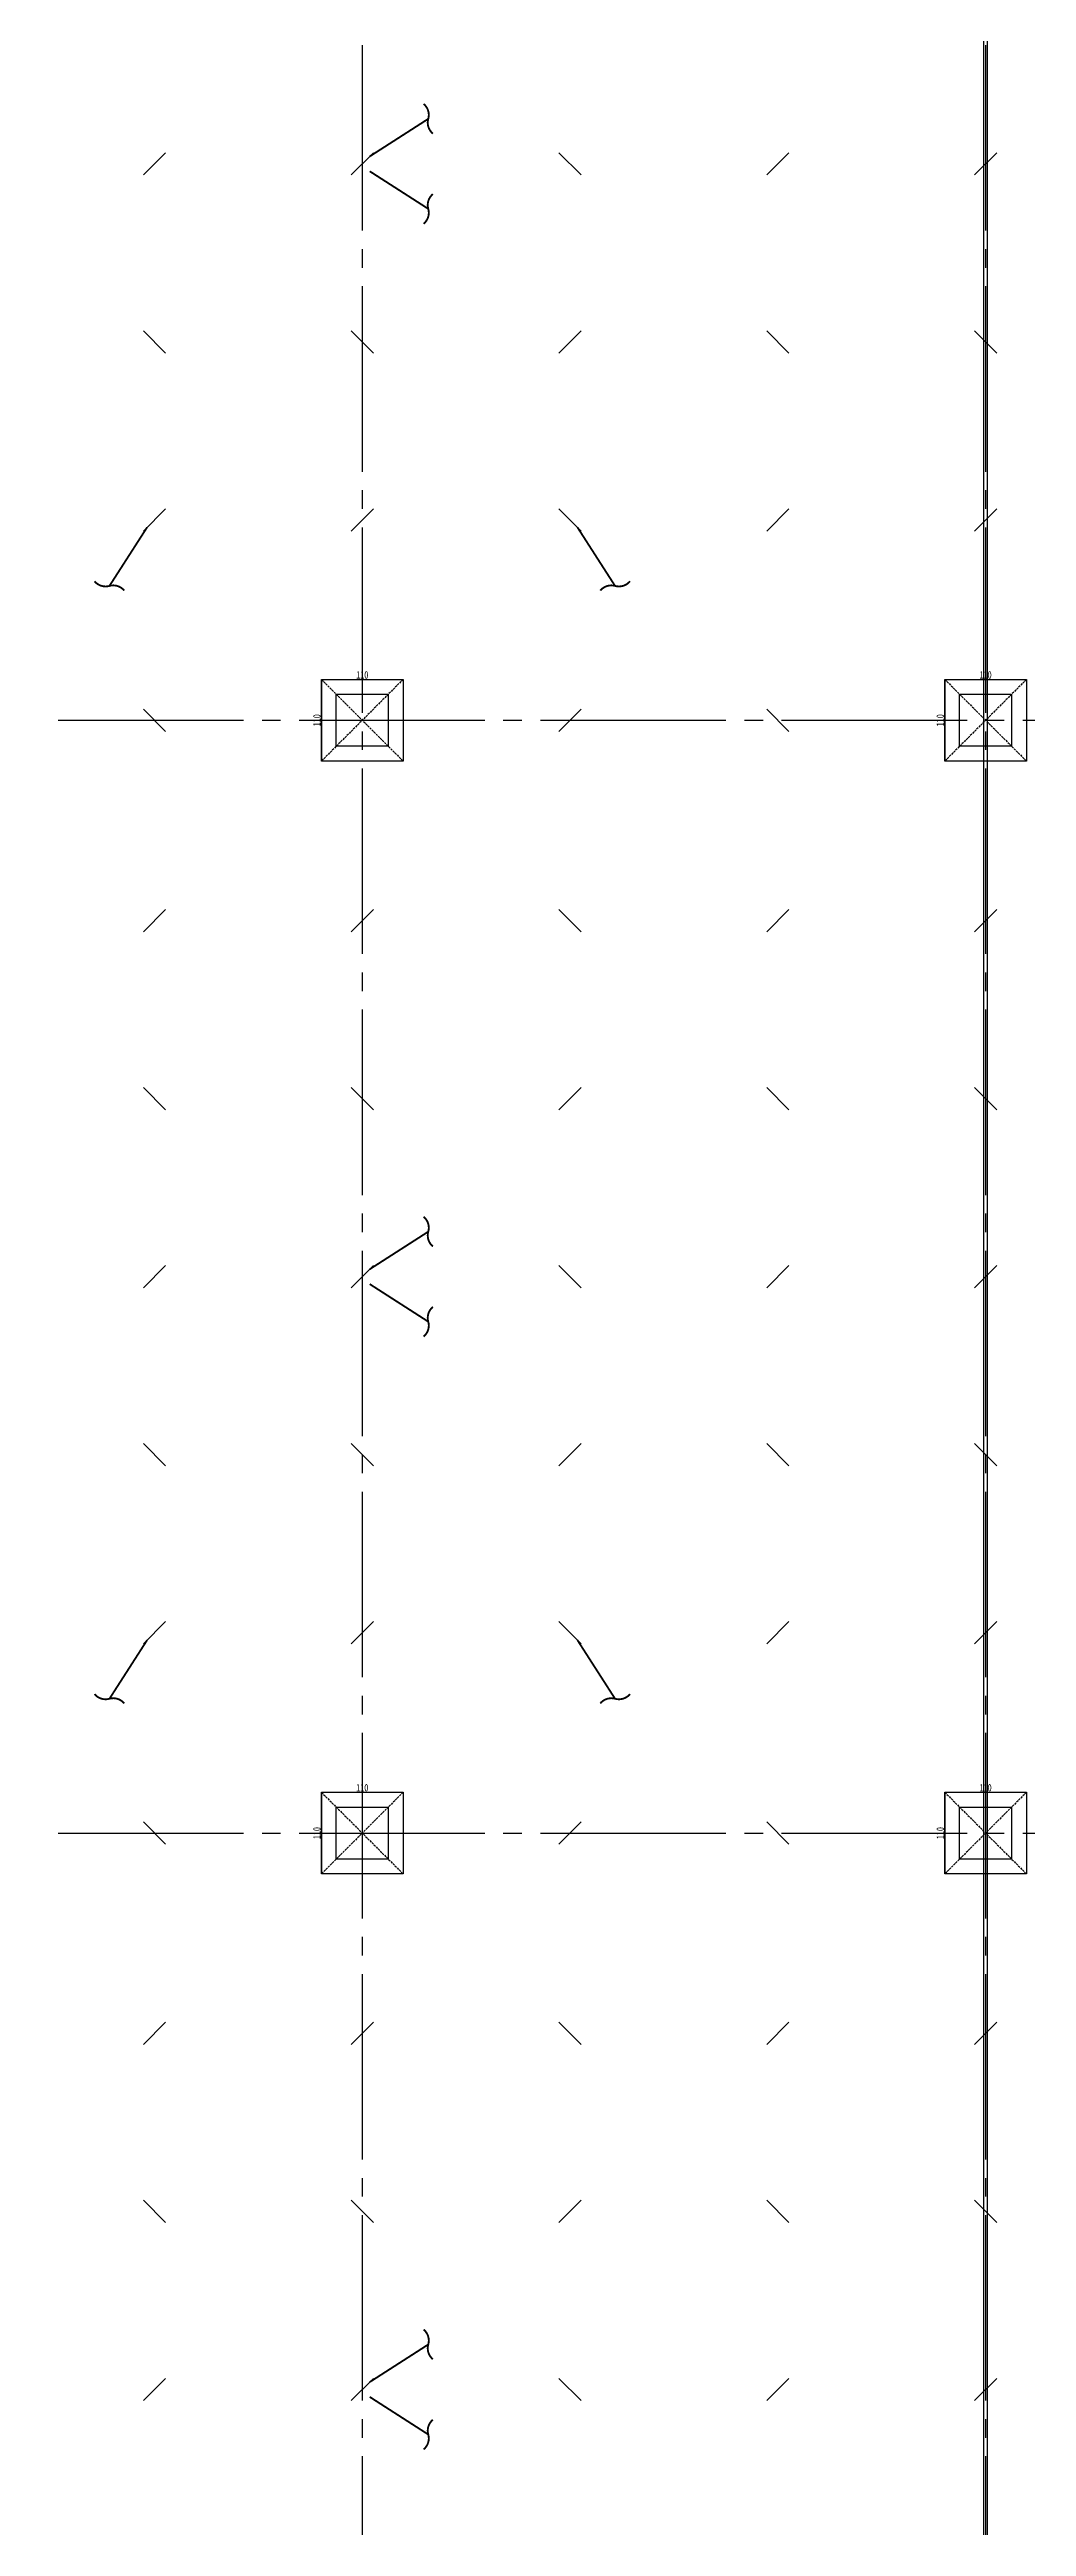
# Model space of a CAD drawing. Extents: x -3080 to 28500, y -1326 to 31609.
# Drawn here: x 6419 to 7735, y 2065 to 5404 of the extents above; entities that cross this region are included whole.
import ezdxf

# ---------------------------------------------------------------- set-up
doc = ezdxf.new("R2010")
doc.units = 0
doc.header["$LTSCALE"] = 100
for name, pattern in [('X-S-FAB-L05$0$COL-CEN-LIN', [3.25, 2.5, -0.25, 0.25, -0.25]), ('X-S-FAB-L05$0$DASHED', [0.75, 0.5, -0.25]), ('X-S-FAB-L05$0$HIDDEN', [0.4, 0.3, -0.1])]:
    doc.linetypes.add(name, pattern=pattern)
for name, color, linetype in [('0-xref', 8, 'Continuous'), ('188K-SM-03-F05-ARCH-PA-Y2257103$0$K-W-P1-3.5-非抗', 53, 'Continuous'), ('X-S-FAB-L05$0$BEAM', 8, 'Continuous'), ('X-S-FAB-L05$0$BLOCK', 8, 'Continuous'), ('X-S-FAB-L05$0$BR-D', 8, 'X-S-FAB-L05$0$DASHED'), ('X-S-FAB-L05$0$CCL', 8, 'X-S-FAB-L05$0$COL-CEN-LIN'), ('X-S-FAB-L05$0$COL', 8, 'Continuous'), ('X-S-FAB-L05$0$COL-S', 8, 'Continuous'), ('X-S-FAB-L05$0$S-鋼柱', 8, 'Continuous'), ('X-S-FAB-L05$0$斜撐', 8, 'Continuous')]:
    doc.layers.add(name, color=color, linetype=linetype)
doc.layers.add('X-S-FAB-L05$0$XREF', color=8, linetype='Continuous', lineweight=0)
doc.styles.add('X-S-FAB-L05$0$DIM', font='', dxfattribs={"width": 0.8})
doc.styles.get('X-S-FAB-L05$0$DIM').set_extended_font_data('MingLiU')
doc.dimstyles.new('X-S-FAB-L05$0$JJP_005_defpoint', dxfattribs={"dimtxt": 20, "dimasz": 0.5, "dimexe": 0.5, "dimexo": 0.5, "dimgap": 0.5, "dimtad": 1, "dimdsep": 46, "dimtxsty": 'X-S-FAB-L05$0$DIM', "dimblk": 'X-S-FAB-L05$0$_None', "dimcen": 10, "dimclrd": 256, "dimclre": 256, "dimclrt": 256, "dimadec": 0, "dimazin": 0, "dimtfac": 1, "dimtix": 1, "dimtmove": 2, "dimatfit": 3, "dimldrblk": 'X-S-FAB-L05$0$_None', "dimfxl": 0.5, "dimtolj": 1, "dimtzin": 0, "dimarcsym": 0})

# ---------------------------------------------------------------- blocks, each defined once
blk = doc.blocks.new('*D174')
at = {"layer": 'DefPoints', "lineweight": -2, "transparency": 16777216}
blk.add_line((0, 0), (110, 0), dxfattribs=at)
at = {"layer": 'DefPoints', "color": 0, "transparency": 16777216}
for p in [(0, 0), (110, 0), (110, 0)]:
    blk.add_point(p, dxfattribs=at)
at = {"layer": 'DefPoints', "transparency": 16777216, "insert": (55, 6.1), "char_height": 10, "attachment_point": 5, "style": 'X-S-FAB-L05$0$DIM'}
blk.add_mtext('\\A1;110', dxfattribs=at)
blk = doc.blocks.new('X-S-FAB-L05$0$_None')
blk = doc.blocks.new('*D175')
at = {"layer": 'DefPoints', "lineweight": -2, "transparency": 16777216}
blk.add_line((0, 0), (0, -110), dxfattribs=at)
at = {"layer": 'DefPoints', "color": 0, "transparency": 16777216}
for p in [(0, 0), (0, -110), (0, -110)]:
    blk.add_point(p, dxfattribs=at)
at = {"layer": 'DefPoints', "transparency": 16777216, "insert": (-6.1, -55), "char_height": 10, "attachment_point": 5, "rotation": 90, "style": 'X-S-FAB-L05$0$DIM'}
blk.add_mtext('\\A1;110', dxfattribs=at)
blk = doc.blocks.new('X-S-FAB-L05$0$斜撐')
at = {"layer": 'X-S-FAB-L05$0$BR-D', "const_width": 0.5}
blk.add_lwpolyline([(962.11, 215.55, -0.296213), (957.95, 215.19, 0.299957), (953.75, 214.85, 0.006918)], format="xyb", dxfattribs=at)
at = {"layer": 'X-S-FAB-L05$0$BR-D', "linetype": 'ByBlock', "const_width": 0.5}
blk.add_lwpolyline([(964.37, 197.57), (957.95, 215.19)], dxfattribs=at)
blk = doc.blocks.new('X-S-FAB-L05$0$SC1')
at = {"layer": 'DefPoints'}
blk.add_line((27925, 8342.1), (27955, 8312.1), dxfattribs=at)
blk = doc.blocks.new('X-S-FAB-L05$0$VC(C)')
at = {"layer": 'X-S-FAB-L05$0$S-鋼柱', "rotation": 90}
for p in [(14887.1, -22690), (15167.1, -22690), (15727.1, -22690), (16007.1, -22690), (15447.1, -22930), (14887.1, -23170), (15167.1, -23170), (15727.1, -23170), (16007.1, -23170), (15447.1, -23440), (14887.1, -23710), (15167.1, -23710), (15727.1, -23710), (16007.1, -23710), (15447.1, -23950), (14887.1, -24190), (15167.1, -24190), (15727.1, -24190), (16007.1, -24190), (15447.1, -24430), (14887.1, -24670), (15167.1, -24670), (15727.1, -24670), (16007.1, -24670), (15447.1, -24940), (14887.1, -25210), (15167.1, -25210), (15727.1, -25210), (16007.1, -25210), (15447.1, -25450), (14887.1, -25690), (15167.1, -25690), (15727.1, -25690), (16007.1, -25690)]:
    blk.add_blockref('X-S-FAB-L05$0$SC1', p, dxfattribs=at)
at = {"layer": 'X-S-FAB-L05$0$S-鋼柱'}
for p in [(-20820, -3077.1), (-21380, -3317.1), (-21100, -3317.1), (-20540, -3317.1), (-20260, -3317.1), (-20820, -3557.1), (-21380, -3827.1), (-20540, -3827.1), (-20820, -4097.1), (-21380, -4337.1), (-21100, -4337.1), (-20540, -4337.1), (-20260, -4337.1), (-20820, -4577.1), (-21380, -4817.1), (-21100, -4817.1), (-20540, -4817.1), (-20260, -4817.1), (-20820, -5057.1), (-21380, -5327.1), (-20540, -5327.1), (-20820, -5597.1), (-21380, -5837.1), (-21100, -5837.1), (-20540, -5837.1), (-20260, -5837.1), (-20820, -6077.1)]:
    blk.add_blockref('X-S-FAB-L05$0$SC1', p, dxfattribs=at)
at = {"layer": 'X-S-FAB-L05$0$斜撐'}
for p, xscale, yscale, zscale, rotation in [((4827.4, 9747.2), 5.000000000000002, 5.000000000000002, 5.000000000000002, 282.6853631040207), ((4827.4, 752.8), -5, 5, 5, 257.3146368959793), ((2062.8, 6782.6), -5.000000000000004, 5, 5, 167.3146368959792), ((11617.2, 6782.6), 5, 5, 5, 192.6853631040206), ((4827.4, 8247.2), 5.000000000000002, 5.000000000000002, 5.000000000000002, 282.6853631040207), ((4827.4, -747.2), -5, 5, 5, 257.3146368959793), ((2062.8, 5282.6), -5.000000000000004, 5, 5, 167.3146368959792), ((11617.2, 5282.6), 5, 5, 5, 192.6853631040206), ((4827.4, 6747.2), 5.000000000000002, 5.000000000000002, 5.000000000000002, 282.6853631040207), ((4827.4, -2247.2), -5, 5, 5, 257.3146368959793)]:
    blk.add_blockref('X-S-FAB-L05$0$斜撐', p, dxfattribs=dict(at, xscale=xscale, yscale=yscale, zscale=zscale, rotation=rotation))
blk = doc.blocks.new('188K-SM-03-F05-ARCH-PA-Y2257103')
at = {"layer": '188K-SM-03-F05-ARCH-PA-Y2257103$0$K-W-P1-3.5-非抗'}
for p, q in [((7677.5, 732.5), (7677.5, 8265)), ((7682.5, 732.5), (7682.5, 8265))]:
    blk.add_line(p, q, dxfattribs=at)
blk = doc.blocks.new('*U59')
at = {"layer": 'DefPoints', "linetype": 'X-S-FAB-L05$0$HIDDEN', "ltscale": 0.1}
for p, q in [((110, 0), (0, -110)), ((0, 0), (110, -110))]:
    blk.add_line(p, q, dxfattribs=at)
at = {"layer": 'X-S-FAB-L05$0$COL', "ltscale": 0.1}
blk.add_lwpolyline([(0, 0), (110, 0), (110, -110), (0, -110)], close=True, dxfattribs=at)
at = {"layer": 'DefPoints'}
dim = blk.add_linear_dim(base=(0, -110), p1=(0, 0), p2=(0, -110), angle=90, dimstyle='X-S-FAB-L05$0$JJP_005_defpoint', override={"dimtxt": 10}, dxfattribs=at)
dim.commit()
dim.dimension.update_dxf_attribs({"geometry": '*D175', "text_midpoint": (-6.067, -55)})
dim = blk.add_linear_dim(base=(110, 0), p1=(0, 0), p2=(110, 0), dimstyle='X-S-FAB-L05$0$JJP_005_defpoint', override={"dimtxt": 10}, dxfattribs=at)
dim.commit()
dim.dimension.update_dxf_attribs({"geometry": '*D174', "text_midpoint": (55, 6.067)})
blk = doc.blocks.new('X-S-FAB-L05$0$FAB2-L05')
at = {"layer": 'X-S-FAB-L05$0$CCL'}
for p, q in [((-19320, 11005), (-19320, 0)), ((-18480, 11005), (-18480, 0)), ((-26880, 5220), (1210, 5220)), ((-26880, 3720), (1210, 3720))]:
    blk.add_line(p, q, dxfattribs=at)
at = {"layer": 'X-S-FAB-L05$0$COL-S'}
for points in [[(-19355, 5255), (-19285, 5255), (-19285, 5185), (-19355, 5185)], [(-18515, 5255), (-18445, 5255), (-18445, 5185), (-18515, 5185)], [(-19355, 3755), (-19285, 3755), (-19285, 3685), (-19355, 3685)], [(-18515, 3755), (-18445, 3755), (-18445, 3685), (-18515, 3685)]]:
    blk.add_lwpolyline(points, close=True, dxfattribs=at)
at = {"layer": 'X-S-FAB-L05$0$BEAM'}
for p in [(-19375, 5275), (-18535, 5275), (-19375, 3775), (-18535, 3775)]:
    blk.add_blockref('*U59', p, dxfattribs=at)
blk = doc.blocks.new('X-S-FAB-L05')
at = {"layer": 'X-S-FAB-L05$0$COL-S'}
for points in [[(6805, 4535), (6875, 4535), (6875, 4465), (6805, 4465)], [(7645, 4535), (7715, 4535), (7715, 4465), (7645, 4465)], [(6805, 3035), (6875, 3035), (6875, 2965), (6805, 2965)], [(7645, 3035), (7715, 3035), (7715, 2965), (7645, 2965)]]:
    blk.add_lwpolyline(points, close=True, dxfattribs=at)
at = {"layer": 'X-S-FAB-L05$0$BEAM'}
for p in [(6785, 4555), (7625, 4555), (6785, 3055), (7625, 3055)]:
    blk.add_blockref('*U59', p, dxfattribs=at)
at = {"layer": 'X-S-FAB-L05$0$BLOCK'}
blk.add_blockref('X-S-FAB-L05$0$FAB2-L05', (26160, -720), dxfattribs=at)
at = {"layer": 'X-S-FAB-L05$0$XREF'}
blk.add_blockref('X-S-FAB-L05$0$VC(C)', (0, 0), dxfattribs=at)

msp = doc.modelspace()

# ---------------------------------------------------------------- block references
at = {"layer": '0-xref'}
for name in ['X-S-FAB-L05', '188K-SM-03-F05-ARCH-PA-Y2257103']:
    msp.add_blockref(name, (0, 0), dxfattribs=at)

doc.saveas('drawing.dxf')
